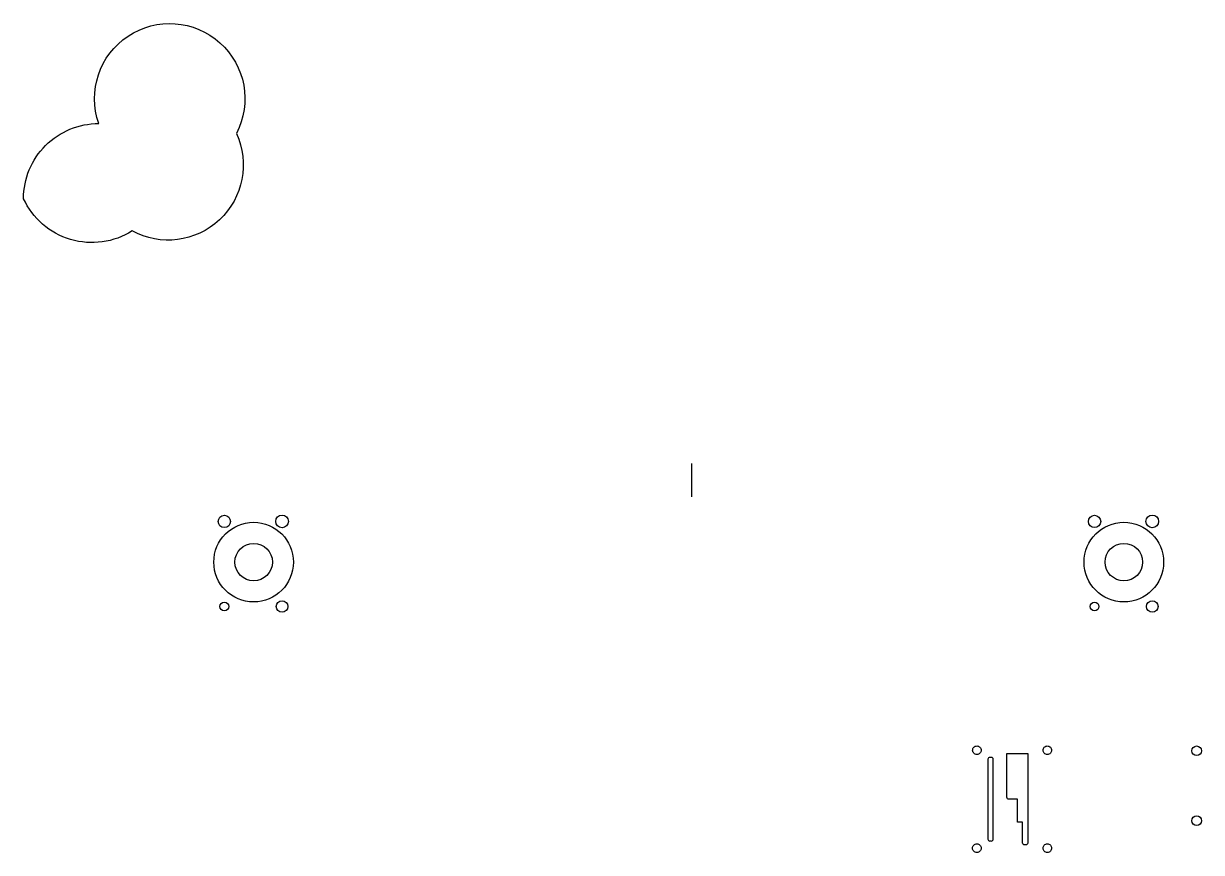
# Model space of a CAD drawing. Header units: inches. Extents: x -14 to 626, y -7 to 348.
# Drawn here: x -13.82 to 10.54, y -7.26 to 9.89 of the extents above.
import ezdxf

# ---------------------------------------------------------------- set-up
doc = ezdxf.new("R2010")
doc.units = ezdxf.units.IN
doc.layers.get('0').update_dxf_attribs({"linetype": 'CONTINUOUS'})

msp = doc.modelspace()

# ---------------------------------------------------------------- linework, layer by layer
for p, q in [((0, 0.098), (0, 0.787)), ((6.125, -5.335), (6.125, -6.988)), ((6.193, -5.295), (6.164, -5.295)), ((6.232, -6.988), (6.232, -5.335)), ((6.193, -7.028), (6.164, -7.028))]:
    msp.add_line(p, q)
for points in [[(-13.824, 6.265, -0.414214), (-12.269, 7.82, -1.522622), (-9.422, 7.615, -0.722118), (-11.578, 5.597, -0.454617)], [(5.984, -5.149, -0.414214), (5.895, -5.237, -0.414214), (5.807, -5.149, -0.414214), (5.895, -5.06, -0.414214)], [(7.441, -5.149, -0.414214), (7.352, -5.237, -0.414214), (7.264, -5.149, -0.414214), (7.352, -5.06, -0.414214)], [(6.733, -6.162), (6.558, -6.162, -0.414214), (6.518, -6.122), (6.518, -5.217), (6.948, -5.217), (6.948, -7.067, -0.414214), (6.909, -7.106), (6.88, -7.106, -0.414214), (6.841, -7.067), (6.841, -6.635), (6.733, -6.635)], [(5.895, -7.086, -0.414214), (5.984, -7.174, -0.414214), (5.895, -7.263, -0.414214), (5.806, -7.174, -0.414214)], [(7.441, -7.174, -0.414214), (7.353, -7.263, -0.414214), (7.264, -7.174, -0.414214), (7.353, -7.086, -0.414214)]]:
    msp.add_lwpolyline(points, format="xyb", close=True)
for centre, radius in [((-9.065, -1.255), 0.823), ((-9.065, -1.255), 0.823), ((-9.065, -1.255), 0.823), ((-9.671, -0.413), 0.127), ((-9.671, -0.413), 0.127), ((-9.671, -0.413), 0.127), ((-8.477, -0.413), 0.131), ((-8.477, -0.413), 0.131), ((-8.477, -0.413), 0.131), ((8.935, -1.255), 0.823), ((8.935, -1.255), 0.823), ((8.935, -1.255), 0.823), ((8.329, -0.413), 0.127), ((8.329, -0.413), 0.127), ((8.329, -0.413), 0.127), ((9.523, -0.413), 0.131), ((9.523, -0.413), 0.131), ((9.523, -0.413), 0.131), ((-9.065, -1.255), 0.388), ((-9.065, -1.255), 0.388), ((-9.065, -1.255), 0.388), ((8.935, -1.255), 0.388), ((8.935, -1.255), 0.388), ((8.935, -1.255), 0.388), ((-9.671, -2.174), 0.0913), ((-9.671, -2.174), 0.0913), ((-9.671, -2.174), 0.0913), ((-8.477, -2.174), 0.12), ((-8.477, -2.174), 0.12), ((-8.477, -2.174), 0.12), ((8.329, -2.174), 0.0913), ((8.329, -2.174), 0.0913), ((8.329, -2.174), 0.0913), ((9.523, -2.174), 0.12), ((9.523, -2.174), 0.12), ((9.523, -2.174), 0.12), ((10.44, -5.16), 0.1), ((10.44, -6.606), 0.1)]:
    msp.add_circle(centre, radius)
for centre, start, end in [((6.164, -5.335), 90, 180), ((6.193, -5.335), 0, 90), ((6.164, -6.988), 180, 270), ((6.193, -6.988), 270, 360)]:
    msp.add_arc(centre, 0.0394, start, end)

doc.saveas('drawing.dxf')
